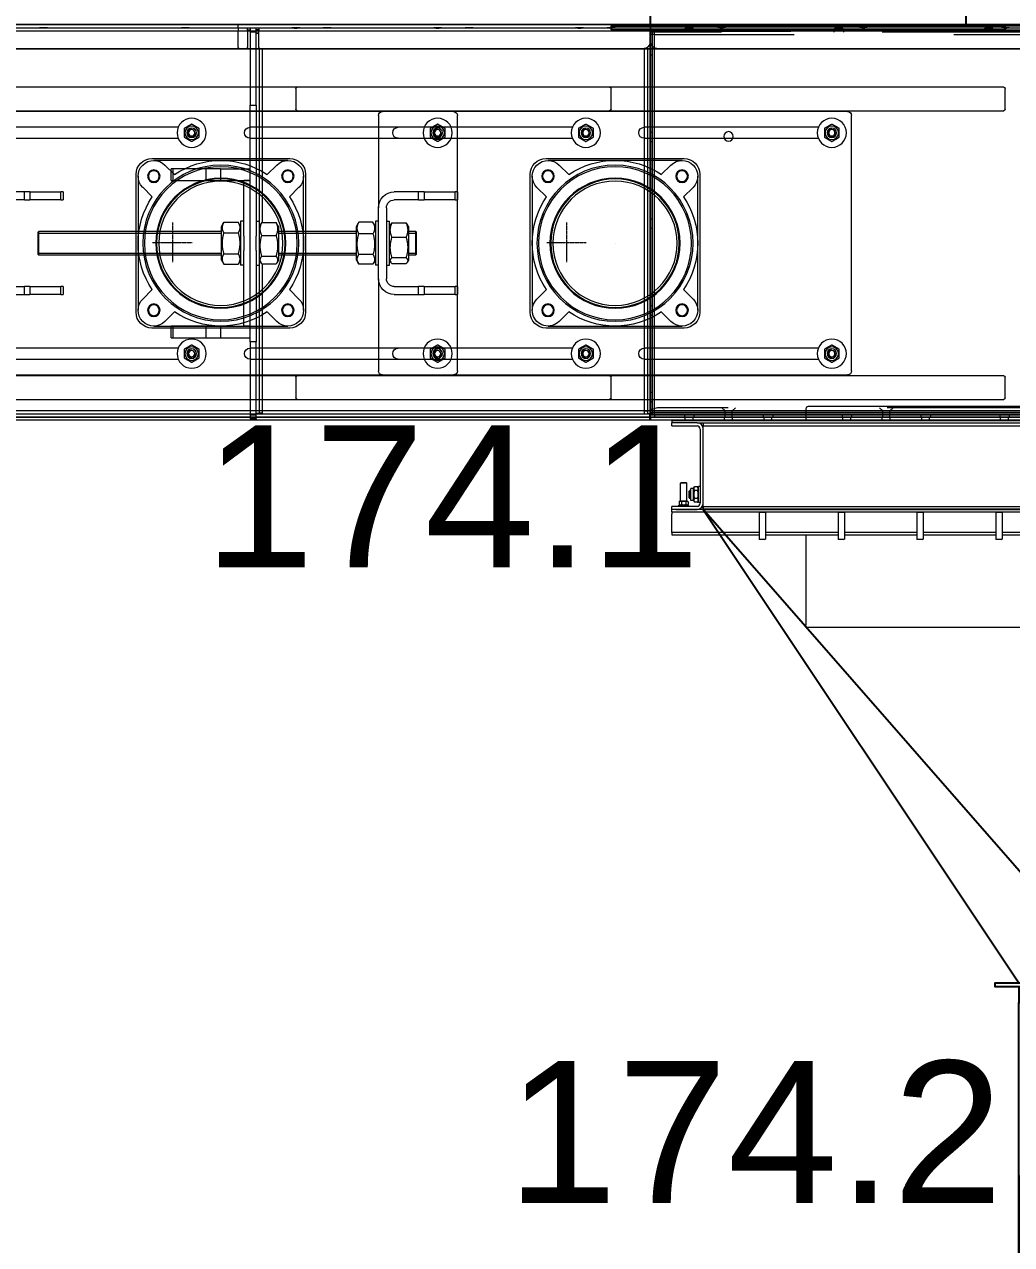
# Model space of a CAD drawing. Header units: millimetres. Extents: x 3220 to 226993, y 817 to 176024.
# Drawn here: x 77337 to 78589, y 41896 to 43443 of the extents above; entities that cross this region are included whole.
import ezdxf

# ---------------------------------------------------------------- set-up
doc = ezdxf.new("R2010")
doc.units = ezdxf.units.MM
for name, pattern in [('AXES', [50.8, 31.75, -6.35, 6.35, -6.35]), ('CHAIN', [0.3543, 0.2362, -0.0295, 0.0591, -0.0295]), ('DASHED', [15, 7, -8])]:
    doc.linetypes.add(name, pattern=pattern)
doc.layers.add('Axe', color=1, linetype='AXES', lineweight=9)
doc.layers.add('Gewinde(DIN)', color=160, linetype='Continuous', lineweight=25)
for name, color, linetype, lineweight, true_color in [('Mittelpunktmarkierung(DIN)', 7, 'Continuous', 25, 0x3f3f3f), ('Sichtbare Kanten(DIN)', 7, 'Continuous', 50, 0x3f3f3f), ('Sichtbare tangentiale Kanten(DIN)', 7, 'Continuous', 50, 0x3f3f3f), ('Verdeckte Kanten(DIN)', 7, 'DASHED', 35, 0x3f3f3f), ('Verdeckte tangentiale Kanten(DIN)', 7, 'DASHED', 35, 0x3f3f3f)]:
    doc.layers.add(name, color=color, linetype=linetype, lineweight=lineweight, true_color=true_color)
doc.layers.add('Repère', color=76, linetype='Continuous')
doc.styles.get("Standard").update_dxf_attribs({"font": 'arial.ttf'})

# ---------------------------------------------------------------- blocks, each defined once
blk = doc.blocks.new('TKF 300 tondeur F')
at = {"layer": 'Gewinde(DIN)', "color": 5, "lineweight": 0}
for centre in [(270, 119.8), (582, 119.8), (270, -160.2), (582, -160.2)]:
    blk.add_arc(centre, 4.95, 176.1931, 86.1931, dxfattribs=at)
at = {"layer": 'Mittelpunktmarkierung(DIN)', "color": 5, "linetype": 'CHAIN', "lineweight": 0, "ltscale": 5.555937}
for p, q in [((606.5, 5.9), (606.5, -44.1)), ((631.5, -19.1), (581.5, -19.1))]:
    blk.add_line(p, q, dxfattribs=at)
at = {"layer": 'Sichtbare Kanten(DIN)', "color": 5, "lineweight": 0}
for p, q in [((0, 252.3), (0, 257.3)), ((0, 257.3), (0, 257.3)), ((1023, 257.3), (0, 257.3)), ((0, 252.3), (0, 248.6)), ((0, 236.4), (0, 248.6)), ((0, 236.4), (0, 236.2)), ((0, 236.2), (0, -236.2)), ((4, 228.2), (4, -236.2)), ((995, 226.4), (10, 226.4)), ((10, 226.2), (995, 226.2)), ((50, 149.8), (50, 175.8)), ((52, 177.8), (948, 177.8)), ((948, 147.8), (52, 147.8)), ((245, -182.2), (245, 141.8)), ((250, 146.8), (840, 146.8)), ((287.1, 126.8), (508, 126.8)), ((599.1, 126.8), (820, 126.8)), ((508, 112.8), (287.1, 112.8)), ((820, 112.8), (599.1, 112.8)), ((632.5, 87.3), (457.5, 87.3)), ((460, 84.8), (545, 84.8)), ((486.3, 66.8), (474.1, 78.9)), ((545, 84.8), (630, 84.8)), ((615.9, 78.9), (603.7, 66.8)), ((437.5, 67.3), (437.5, -107.7)), ((440, -20.2), (440, 64.8)), ((650, 64.8), (650, -20.2)), ((652.5, -107.7), (652.5, 67.3)), ((445.9, 50.7), (458, 38.5)), ((632, 38.5), (644.1, 50.7)), ((745, 44.8), (747.9, 44.8)), ((745, 44.8), (745, 34.8)), ((747.9, 34.8), (745, 34.8)), ((787.1, 44.8), (747.9, 44.8)), ((747.9, 34.8), (787.1, 34.8)), ((787.1, 44.8), (794.1, 44.8)), ((794.1, 34.8), (787.1, 34.8)), ((794.1, 44.8), (825, 44.8)), ((794.1, 34.8), (825, 34.8)), ((440, -105.2), (440, -20.2)), ((650, -20.2), (650, -105.2)), ((745, -75.2), (747.9, -75.2)), ((745, -75.2), (745, -85.2)), ((787.1, -75.2), (747.9, -75.2)), ((787.1, -75.2), (794.1, -75.2)), ((825, -75.2), (794.1, -75.2)), ((458, -78.9), (445.9, -91.1)), ((644.1, -91.1), (632, -78.9)), ((747.9, -85.2), (745, -85.2)), ((747.9, -85.2), (787.1, -85.2)), ((794.1, -85.2), (787.1, -85.2)), ((825, -85.2), (794.1, -85.2)), ((474.1, -119.3), (486.3, -107.2)), ((603.7, -107.2), (615.9, -119.3)), ((457.5, -127.7), (632.5, -127.7)), ((545, -125.2), (460, -125.2)), ((630, -125.2), (545, -125.2)), ((287.1, -153.2), (508, -153.2)), ((599.1, -153.2), (820, -153.2)), ((508, -167.2), (287.1, -167.2)), ((820, -167.2), (599.1, -167.2)), ((50, -216.2), (50, -190.2)), ((52, -188.2), (948, -188.2)), ((840, -187.2), (250, -187.2)), ((948, -218.2), (52, -218.2)), ((4, -236.2), (0, -236.2)), ((0, -240.7), (0, -236.7)), ((1000, -236.7), (0, -236.7)), ((0, -240.7), (1000, -240.7)), ((0, -240.7), (0, -244.7)), ((1000, -240.7), (0, -240.7)), ((0, -244.7), (1000, -244.7)), ((8, -232.7), (4, -232.7)), ((8, -232.7), (8, -236.7))]:
    blk.add_line(p, q, dxfattribs=at)
for centre, radius in [((270, 119.8), 18.5), ((270, 119.8), 8.6), ((270, 119.8), 6), ((270, 119.8), 6), ((270, 119.8), 4), ((582, 119.8), 18.5), ((582, 119.8), 8.6), ((582, 119.8), 6), ((582, 119.8), 6), ((582, 119.8), 4), ((545, -20.2), 99), ((460, 64.8), 8), ((460, 64.8), 6.92), ((630, 64.8), 8), ((630, 64.8), 6.92), ((545, -20.2), 81.5), ((545, -20.2), 0.01), ((460, -105.2), 8), ((460, -105.2), 6.92), ((630, -105.2), 8), ((630, -105.2), 6.92), ((270, -160.2), 18.5), ((270, -160.2), 8.6), ((270, -160.2), 6), ((270, -160.2), 6), ((582, -160.2), 18.5), ((582, -160.2), 8.6), ((582, -160.2), 6), ((582, -160.2), 6), ((270, -160.2), 4), ((582, -160.2), 4)]:
    blk.add_circle(centre, radius, dxfattribs=at)
for centre, radius, start, end in [((52, 175.8), 2, 90, 180), ((52, 149.8), 2, 180, 270), ((250, 141.8), 5, 90, 180), ((508, 119.8), 7, 270, 90), ((457.5, 67.3), 20, 90, 180), ((460, 64.8), 20, 45, 225), ((545, -20.2), 105, 55.9806, 124.0194), ((630, 64.8), 20, 315, 135), ((632.5, 67.3), 20, 0, 90), ((545, -20.2), 105, 145.9806, 214.0194), ((545, -20.2), 105, 325.9806, 34.0194), ((460, -105.2), 20, 135, 315), ((630, -105.2), 20, 225, 45), ((457.5, -107.7), 20, 180, 270), ((545, -20.2), 105, 235.9806, 304.0194), ((632.5, -107.7), 20, 270, 0), ((508, -160.2), 7, 270, 90), ((250, -182.2), 5, 180, 270), ((52, -190.2), 2, 90, 180), ((52, -216.2), 2, 180, 270)]:
    blk.add_arc(centre, radius, start, end, dxfattribs=at)
for centre in [(50, 252.9), (230, 252.9), (410, 252.9), (590, 252.9), (770, 252.9)]:
    blk.add_ellipse(centre, major_axis=(-5, 0), ratio=0.026186, dxfattribs=at)
for centre in [(10, 236.4), (10, 236.2)]:
    blk.add_ellipse(centre, major_axis=(-10, 0), ratio=0.996195, start_param=0, end_param=1.570796, dxfattribs=at)
for points in [[(260.5, 125.3), (265.2, 128), (270, 130.8)], [(260.5, 114.3), (260.5, 119.8), (260.5, 125.3)], [(270, 130.8), (274.7, 128), (279.5, 125.3)], [(279.5, 125.3), (279.5, 119.8), (279.5, 114.3)], [(572.5, 125.3), (577.2, 128), (582, 130.8)], [(572.5, 114.3), (572.5, 119.8), (572.5, 125.3)], [(582, 130.8), (586.7, 128), (591.5, 125.3)], [(591.5, 125.3), (591.5, 119.8), (591.5, 114.3)], [(270, 108.8), (265.2, 111.6), (260.5, 114.3)], [(279.5, 114.3), (274.7, 111.6), (270, 108.8)], [(582, 108.8), (577.2, 111.6), (572.5, 114.3)], [(591.5, 114.3), (586.7, 111.6), (582, 108.8)], [(260.5, -154.7), (265.2, -152), (270, -149.2)], [(270, -149.2), (274.7, -152), (279.5, -154.7)], [(572.5, -154.7), (577.2, -152), (582, -149.2)], [(582, -149.2), (586.7, -152), (591.5, -154.7)], [(260.5, -165.7), (260.5, -160.2), (260.5, -154.7)], [(270, -171.2), (265.2, -168.4), (260.5, -165.7)], [(279.5, -165.7), (274.7, -168.4), (270, -171.2)], [(279.5, -154.7), (279.5, -160.2), (279.5, -165.7)], [(572.5, -165.7), (572.5, -160.2), (572.5, -154.7)], [(582, -171.2), (577.2, -168.4), (572.5, -165.7)], [(591.5, -165.7), (586.7, -168.4), (582, -171.2)], [(591.5, -154.7), (591.5, -160.2), (591.5, -165.7)]]:
    blk.add_rational_spline(points, [1, 1.15470053838, 1], degree=2, dxfattribs=at)
at = {"layer": 'Sichtbare tangentiale Kanten(DIN)', "color": 5, "lineweight": 0}
for p, q in [((0, 257.3), (1023, 257.3)), ((0, 252.3), (997, 252.3)), ((0, 248.6), (997, 248.6)), ((8, 226.4), (8, -232.7)), ((10, 226.2), (10, 226.4)), ((747.9, 34.8), (747.9, 44.8)), ((787.1, 44.8), (787.1, 34.8)), ((794.1, 34.8), (794.1, 44.8)), ((747.9, -85.2), (747.9, -75.2)), ((787.1, -75.2), (787.1, -85.2)), ((794.1, -85.2), (794.1, -75.2)), ((8, -232.7), (992, -232.7))]:
    blk.add_line(p, q, dxfattribs=at)
for radius in [97, 82.5, 78.8]:
    blk.add_circle((545, -20.2), radius, dxfattribs=at)
blk = doc.blocks.new('TKF 300 2000 F')
at = {"layer": 'Sichtbare Kanten(DIN)', "color": 5, "lineweight": 0}
for p, q in [((-1, 502), (-1999, 502)), ((-1, 502), (-1, 497)), ((-1, 502), (-1, 502)), ((-1, 493.3), (-1, 497)), ((-1, 495), (0, 495)), ((-1, 493.3), (-1, 481.1)), ((-1, 492), (0, 492)), ((-1, 491.9), (0, 491.9)), ((-1, 480.9), (-1, 481.1)), ((0, 495), (0, 492)), ((0, 491.9), (0, 7.1)), ((-11, 471.1), (-1989, 471.1)), ((-1989, 470.9), (-11, 470.9)), ((-3, 474.9), (-3, 7.1)), ((0, 7), (-2000, 7)), ((-2000, 4), (0, 4)), ((0, 4), (-2000, 4)), ((-6, 10), (-3, 10)), ((-6, 7), (-6, 10)), ((-3, 7.1), (0, 7.1)), ((0, 7), (0, 7.1)), ((0, 4), (0, 7)), ((0, 0), (0, 4)), ((-2000, 0), (0, 0))]:
    blk.add_line(p, q, dxfattribs=at)
blk.add_circle((-100, 360), 6, dxfattribs=at)
for centre in [(-430, 497.6), (-240, 497.6), (-50, 497.6)]:
    blk.add_ellipse(centre, major_axis=(-5, 0), ratio=0.026186, dxfattribs=at)
for centre in [(-11, 481.1), (-11, 480.9)]:
    blk.add_ellipse(centre, major_axis=(10, 0), ratio=0.996195, start_param=4.712389, end_param=6.283185, dxfattribs=at)
at = {"layer": 'Sichtbare tangentiale Kanten(DIN)', "color": 5, "lineweight": 0}
for p, q in [((-1999, 502), (-1, 502)), ((-1999, 497), (-1, 497)), ((-1999, 493.3), (-1, 493.3)), ((-11, 471.1), (-11, 470.9)), ((-6, 10), (-6, 472.3)), ((-1994, 10), (-6, 10))]:
    blk.add_line(p, q, dxfattribs=at)
at = {"layer": 'Verdeckte Kanten(DIN)', "color": 5, "lineweight": 0, "ltscale": 25.437323}
for p, q in [((-1, 500), (-1999, 500)), ((-1999, 492), (-1, 492))]:
    blk.add_line(p, q, dxfattribs=at)
at = {"layer": 'Verdeckte Kanten(DIN)', "color": 5, "lineweight": 0, "ltscale": 0.38097}
for p, q in [((-435, 495.6), (-435, 497.6)), ((-425, 495.6), (-425, 497.6)), ((-245, 495.6), (-245, 497.6)), ((-235, 495.6), (-235, 497.6)), ((-55, 495.6), (-55, 497.6)), ((-45, 495.6), (-45, 497.6))]:
    blk.add_line(p, q, dxfattribs=at)
at = {"layer": 'Verdeckte Kanten(DIN)', "color": 5, "lineweight": 0, "ltscale": 0.571309}
for p, q in [((-436, 492), (-436, 495)), ((-424, 492), (-424, 495)), ((-246, 492), (-246, 495)), ((-234, 492), (-234, 495)), ((-56, 492), (-56, 495)), ((-44, 492), (-44, 495)), ((-6, 492), (-6, 495)), ((-3, 489), (0, 489)), ((0, 475.5), (-3, 475.5)), ((0, 463.5), (-3, 463.5)), ((0, 365.5), (-3, 365.5)), ((0, 353.5), (-3, 353.5)), ((0, 255.5), (-3, 255.5)), ((0, 243.5), (-3, 243.5)), ((0, 145.5), (-3, 145.5)), ((0, 133.5), (-3, 133.5)), ((0, 35.5), (-3, 35.5)), ((0, 23.5), (-3, 23.5)), ((-456, 7), (-456, 4)), ((-444, 7), (-444, 4)), ((-356, 7), (-356, 4)), ((-344, 7), (-344, 4)), ((-256, 7), (-256, 4)), ((-244, 7), (-244, 4)), ((-156, 7), (-156, 4)), ((-144, 7), (-144, 4)), ((-56, 7), (-56, 4)), ((-44, 7), (-44, 4)), ((-6, 7), (-6, 4)), ((0, 10), (-3, 10))]:
    blk.add_line(p, q, dxfattribs=at)
at = {"layer": 'Verdeckte Kanten(DIN)', "color": 5, "lineweight": 0, "ltscale": 0.897467}
for q in [(-6, 492), (-3, 489)]:
    blk.add_line((-6, 489), q, dxfattribs=at)
at = {"layer": 'Verdeckte Kanten(DIN)', "color": 5, "lineweight": 0, "ltscale": 0.380839}
blk.add_line((-3, 491.9), (-1, 491.9), dxfattribs=at)
at = {"layer": 'Verdeckte Kanten(DIN)', "color": 5, "lineweight": 0, "ltscale": 3.233633}
blk.add_line((-3, 491.9), (-3, 474.9), dxfattribs=at)
at = {"layer": 'Verdeckte Kanten(DIN)', "color": 5, "lineweight": 0, "ltscale": 25.208158}
blk.add_line((-1990, 16), (-10, 16), dxfattribs=at)
at = {"layer": 'Verdeckte Kanten(DIN)', "color": 5, "lineweight": 0, "ltscale": 1.104296}
for p, q in [((-304.5, 11.9), (-308.6, 16)), ((-295.5, 11.9), (-291.4, 16)), ((-104.5, 11.9), (-108.6, 16)), ((-95.5, 11.9), (-91.4, 16))]:
    blk.add_line(p, q, dxfattribs=at)
at = {"layer": 'Verdeckte Kanten(DIN)', "color": 5, "lineweight": 0, "ltscale": 1.971787}
blk.add_line((-10, 16), (0, 13.3), dxfattribs=at)
at = {"layer": 'Verdeckte Kanten(DIN)', "color": 5, "lineweight": 0, "ltscale": 0.761779}
for p, q in [((-455, 0), (-455, 4)), ((-445, 0), (-445, 4)), ((-355, 0), (-355, 4)), ((-345, 0), (-345, 4)), ((-305, 0), (-305, 4)), ((-295, 0), (-295, 4)), ((-255, 0), (-255, 4)), ((-245, 0), (-245, 4)), ((-155, 0), (-155, 4)), ((-145, 0), (-145, 4)), ((-105, 0), (-105, 4)), ((-95, 0), (-95, 4)), ((-55, 0), (-55, 4)), ((-45, 0), (-45, 4))]:
    blk.add_line(p, q, dxfattribs=at)
at = {"layer": 'Verdeckte Kanten(DIN)', "color": 5, "lineweight": 0, "ltscale": 2.692601}
for p, q in [((-304.5, 11.9), (-295.5, 11.9)), ((-104.5, 11.9), (-95.5, 11.9))]:
    blk.add_line(p, q, dxfattribs=at)
at = {"layer": 'Verdeckte Kanten(DIN)', "color": 5, "lineweight": 0, "ltscale": 1.50461}
for p, q in [((-304.5, 4), (-304.5, 11.9)), ((-295.5, 4), (-295.5, 11.9)), ((-104.5, 4), (-104.5, 11.9)), ((-95.5, 4), (-95.5, 11.9))]:
    blk.add_line(p, q, dxfattribs=at)
at = {"layer": 'Verdeckte Kanten(DIN)', "color": 5, "lineweight": 0, "ltscale": 5.984706}
for centre in [(-430, 495.6), (-240, 495.6), (-50, 495.6)]:
    blk.add_ellipse(centre, major_axis=(5, 0), ratio=0.026186, dxfattribs=at)
at = {"layer": 'Verdeckte tangentiale Kanten(DIN)', "color": 5, "lineweight": 0, "ltscale": 25.437323}
for p, q in [((-1, 500), (-1999, 500)), ((-1, 495), (-1999, 495)), ((-1, 493.2), (-1999, 493.2))]:
    blk.add_line(p, q, dxfattribs=at)
at = {"layer": 'Verdeckte tangentiale Kanten(DIN)', "color": 5, "lineweight": 0, "ltscale": 25.310009}
blk.add_line((-6, 489), (-1994, 489), dxfattribs=at)
at = {"layer": 'Verdeckte tangentiale Kanten(DIN)', "color": 5, "lineweight": 0, "ltscale": 3.18604}
blk.add_line((-6, 472.3), (-6, 489), dxfattribs=at)
blk = doc.blocks.new('175')
for name, p in [('TKF 300 2000 F', (-1022, -502)), ('TKF 300 tondeur F', (-1023, -257.3))]:
    blk.add_blockref(name, p)
blk = doc.blocks.new('170.1 L')
at = {"color": 34}
blk.add_lwpolyline([(-100, 5), (-100, 50), (300, 50), (300, 5)], dxfattribs=at)
blk.add_lwpolyline([(-150, 0), (350, 0), (350, 5), (-150, 5)], close=True, dxfattribs=at)
blk = doc.blocks.new('174')
at = {"layer": 'Gewinde(DIN)', "color": 30, "lineweight": 0}
for p, q in [((-216, -264.6), (-226, -264.6)), ((-51, -264.6), (-150, -264.6)), ((254, -264.6), (21, -264.6)), ((-226, -290.4), (-216, -290.4)), ((-150, -290.4), (-51, -290.4)), ((21, -290.4), (254, -290.4))]:
    blk.add_line(p, q, dxfattribs=at)
for centre in [(-753, -137.5), (-441, -137.5), (-753, -417.5), (-441, -417.5)]:
    blk.add_arc(centre, 4.95, 176.1931, 86.1931, dxfattribs=at)
at = {"layer": 'Mittelpunktmarkierung(DIN)', "color": 30, "linetype": 'CHAIN', "lineweight": 0, "ltscale": 5.555937}
for p, q in [((-416.5, -251.4), (-416.5, -301.4)), ((-391.5, -276.4), (-441.5, -276.4))]:
    blk.add_line(p, q, dxfattribs=at)
at = {"layer": 'Sichtbare Kanten(DIN)', "color": 30, "lineweight": 0}
for p, q in [((0, 0), (-1023, 0)), ((0, 0), (0, 0)), ((-26, -4.9), (-12, -4.9)), ((-26, -5), (-26, -4.9)), ((-26, -5), (-26, -8.7)), ((-23, -6.9), (-26, -6.9)), ((-26, -7), (-23, -7)), ((-26, -28.9), (-26, -8.7)), ((-26, -11), (-23, -11)), ((-26, -11.5), (-23, -11.5)), ((-23, -10.1), (-23, -5.3)), ((-23, -102.5), (-23, -10.1)), ((-15, -5.3), (-15, -10.1)), ((-12, -6.9), (-15, -6.9)), ((-15, -10.1), (-15, -102.5)), ((-12, -4.9), (-12, -5)), ((-12, -8.7), (-12, -5)), ((-12, -8.7), (-12, -28.9)), ((0, -5), (0, 0)), ((0, -5), (0, -8.7)), ((0, -28.9), (0, -8.7)), ((-28, -30.9), (-1013, -30.9)), ((-27, -249.5), (-27, -30.8)), ((-26, -29.1), (-26, -28.9)), ((-12, -29.1), (-12, -28.9)), ((-2, -30.9), (-10, -30.9)), ((0, -29.1), (0, -28.9)), ((-1013, -31.1), (-28, -31.1)), ((-10, -31.1), (-2, -31.1)), ((-973, -107.5), (-973, -81.5)), ((-971, -79.5), (-75, -79.5)), ((-73, -81.5), (-73, -107.5)), ((-15, -102.5), (-23, -102.5)), ((-23, -102.5), (-23, -268.5)), ((-15, -402.5), (-15, -102.5)), ((-75, -109.5), (-971, -109.5)), ((-778, -439.5), (-778, -115.5)), ((-773, -110.5), (-183, -110.5)), ((-178, -115.5), (-178, -232.5)), ((-735.9, -130.5), (-515, -130.5)), ((-423.9, -130.5), (-203, -130.5)), ((-515, -144.5), (-735.9, -144.5)), ((-203, -144.5), (-423.9, -144.5)), ((-390.5, -170), (-565.5, -170)), ((-563, -172.5), (-478, -172.5)), ((-536.7, -190.5), (-548.9, -178.4)), ((-478, -172.5), (-393, -172.5)), ((-407.1, -178.4), (-419.3, -190.5)), ((22.6, -183), (-15, -183)), ((-15, -198), (-15, -183)), ((22.6, -183), (40.5, -183)), ((40.5, -183), (82.9, -183)), ((82.9, -183), (85, -183)), ((85, -198), (85, -183)), ((-585.5, -190), (-585.5, -365)), ((-583, -277.5), (-583, -192.5)), ((-373, -192.5), (-373, -277.5)), ((-370.5, -365), (-370.5, -190)), ((-15, -198), (-7, -198)), ((-15, -382.5), (-15, -198)), ((22.6, -198), (-15, -198)), ((-7, -268.5), (-7, -198)), ((40.5, -198), (22.6, -198)), ((82.9, -198), (40.5, -198)), ((85, -198), (82.9, -198)), ((-577.1, -206.7), (-565, -218.8)), ((-391, -218.8), (-378.9, -206.7)), ((-278, -212.5), (-275.1, -212.5)), ((-278, -212.5), (-278, -222.5)), ((-235.9, -212.5), (-275.1, -212.5)), ((-235.9, -212.5), (-228.9, -212.5)), ((-228.9, -212.5), (-198, -212.5)), ((-275.1, -222.5), (-278, -222.5)), ((-275.1, -222.5), (-235.9, -222.5)), ((-228.9, -222.5), (-235.9, -222.5)), ((-228.9, -222.5), (-198, -222.5)), ((-188, -232.5), (-188, -322.5)), ((-178, -322.5), (-178, -232.5)), ((-226, -263.5), (-225, -262.5)), ((-225, -262.5), (-225, -292.5)), ((-225, -262.5), (-216, -262.5)), ((-216, -256.2), (-214.5, -253.5)), ((-216, -256.2), (-216, -298.9)), ((-195, -251.7), (-213, -251.7)), ((-192, -256.2), (-193.5, -253.5)), ((-192, -305.5), (-192, -249.5)), ((-188, -249.5), (-192, -249.5)), ((-178, -249.5), (-174, -249.5)), ((-174, -249.5), (-174, -305.5)), ((-174, -256.2), (-171.4, -251.7)), ((-171, -251), (-153, -251)), ((-150, -256.2), (-152.6, -251.7)), ((-150, -298.9), (-150, -256.2)), ((-150, -262.5), (-51, -262.5)), ((-51, -256.2), (-49, -252.7)), ((-51, -256.2), (-51, -298.9)), ((-30, -251.2), (-48, -251.2)), ((-27, -256.2), (-29, -252.7)), ((-27, -305.5), (-27, -249.5)), ((-23, -249.5), (-27, -249.5)), ((-7, -249.5), (-3, -249.5)), ((-3, -249.5), (-3, -305.5)), ((-3, -256.2), (0, -251)), ((18, -251), (0, -251)), ((21, -256.2), (18, -251)), ((21, -298.9), (21, -256.2)), ((21, -262.5), (253, -262.5)), ((253, -292.5), (253, -262.5)), ((254, -263.5), (253, -262.5)), ((-583, -362.5), (-583, -277.5)), ((-373, -277.5), (-373, -362.5)), ((-226, -291.5), (-226, -263.5)), ((-195, -269.9), (-213, -269.9)), ((-171, -265.5), (-153, -265.5)), ((-30, -267.5), (-48, -267.5)), ((-23, -286.6), (-23, -268.5)), ((-7, -268.5), (-7, -286.6)), ((18, -264.3), (0, -264.3)), ((254, -263.5), (254, -291.5)), ((-226, -291.5), (-225, -292.5)), ((-225, -292.5), (-216, -292.5)), ((-171, -292), (-153, -292)), ((-150, -292.5), (-51, -292.5)), ((-30, -293.8), (-48, -293.8)), ((-23, -286.6), (-23, -402.5)), ((-7, -382.5), (-7, -286.6)), ((18, -290.8), (0, -290.8)), ((21, -292.5), (253, -292.5)), ((254, -291.5), (253, -292.5)), ((-216, -298.9), (-214.5, -301.5)), ((-195, -295.8), (-213, -295.8)), ((-195, -303.4), (-213, -303.4)), ((-192, -298.9), (-193.5, -301.5)), ((-188, -305.5), (-192, -305.5)), ((-178, -305.5), (-174, -305.5)), ((-174, -298.9), (-171.4, -303.4)), ((-171, -304.1), (-153, -304.1)), ((-150, -298.9), (-152.6, -303.4)), ((-51, -298.9), (-49, -302.4)), ((-30, -303.8), (-48, -303.8)), ((-27, -298.9), (-29, -302.4)), ((-27, -493.5), (-27, -305.5)), ((-23, -305.5), (-27, -305.5)), ((-7, -305.5), (-3, -305.5)), ((-3, -298.9), (0, -304.1)), ((18, -304.1), (0, -304.1)), ((21, -298.9), (18, -304.1)), ((-178, -322.5), (-178, -439.5)), ((-565, -336.3), (-577.1, -348.4)), ((-378.9, -348.4), (-391, -336.3)), ((-278, -332.5), (-275.1, -332.5)), ((-278, -332.5), (-278, -342.5)), ((-235.9, -332.5), (-275.1, -332.5)), ((-235.9, -332.5), (-228.9, -332.5)), ((-198, -332.5), (-228.9, -332.5)), ((-275.1, -342.5), (-278, -342.5)), ((-275.1, -342.5), (-235.9, -342.5)), ((-228.9, -342.5), (-235.9, -342.5)), ((-198, -342.5), (-228.9, -342.5)), ((-548.9, -376.7), (-536.7, -364.6)), ((-419.3, -364.6), (-407.1, -376.7)), ((-565.5, -385), (-390.5, -385)), ((-478, -382.5), (-563, -382.5)), ((-393, -382.5), (-478, -382.5)), ((-15, -382.5), (-7, -382.5)), ((22.6, -382.5), (-15, -382.5)), ((-15, -397.5), (-15, -382.5)), ((22.6, -382.5), (40.5, -382.5)), ((40.5, -382.5), (82.9, -382.5)), ((82.9, -382.5), (85, -382.5)), ((85, -397.5), (85, -382.5)), ((22.6, -397.5), (-15, -397.5)), ((40.5, -397.5), (22.6, -397.5)), ((82.9, -397.5), (40.5, -397.5)), ((85, -397.5), (82.9, -397.5)), ((-735.9, -410.5), (-515, -410.5)), ((-423.9, -410.5), (-203, -410.5)), ((-23, -494.9), (-23, -402.5)), ((-23, -402.5), (-15, -402.5)), ((-15, -402.5), (-15, -494.9)), ((-515, -424.5), (-735.9, -424.5)), ((-203, -424.5), (-423.9, -424.5)), ((-973, -473.5), (-973, -447.5)), ((-971, -445.5), (-75, -445.5)), ((-183, -444.5), (-773, -444.5)), ((-73, -447.5), (-73, -473.5)), ((-75, -475.5), (-971, -475.5)), ((-23, -494), (-1023, -494)), ((-31, -490), (-27, -490)), ((-31, -494), (-31, -490)), ((-31, -493), (-27, -493)), ((-27, -493.5), (-23, -493.5)), ((-23, -500), (-23, -494.9)), ((-15, -494.9), (-15, -500)), ((-1023, -498), (-23, -498)), ((-23, -498), (-1023, -498)), ((-1023, -502), (-23, -502)), ((-23, -500), (-23, -502)), ((-23, -500), (-15, -500))]:
    blk.add_line(p, q, dxfattribs=at)
for centre, radius in [((-753, -137.5), 18.5), ((-441, -137.5), 18.5), ((-753, -137.5), 8.6), ((-753, -137.5), 6), ((-753, -137.5), 6), ((-753, -137.5), 4), ((-441, -137.5), 8.6), ((-441, -137.5), 6), ((-441, -137.5), 6), ((-441, -137.5), 4), ((-478, -277.5), 99), ((-563, -192.5), 8), ((-563, -192.5), 6.92), ((-393, -192.5), 8), ((-393, -192.5), 6.92), ((-478, -277.5), 81.5), ((-478, -277.5), 0.01), ((-563, -362.5), 8), ((-563, -362.5), 6.92), ((-393, -362.5), 8), ((-393, -362.5), 6.92), ((-753, -417.5), 18.5), ((-441, -417.5), 18.5), ((-753, -417.5), 8.6), ((-753, -417.5), 6), ((-753, -417.5), 6), ((-753, -417.5), 4), ((-441, -417.5), 8.6), ((-441, -417.5), 6), ((-441, -417.5), 6), ((-441, -417.5), 4)]:
    blk.add_circle(centre, radius, dxfattribs=at)
for centre, radius, start, end in [((-971, -81.5), 2, 90, 180), ((-75, -81.5), 2, 0, 90), ((-971, -107.5), 2, 180, 270), ((-75, -107.5), 2, 270, 0), ((-773, -115.5), 5, 90, 180), ((-183, -115.5), 5, 0, 90), ((-515, -137.5), 7, 270, 90), ((-203, -137.5), 7, 270, 90), ((-565.5, -190), 20, 90, 180), ((-390.5, -190), 20, 0, 90), ((-563, -192.5), 20, 45, 225), ((-478, -277.5), 105, 55.9806, 124.0194), ((-393, -192.5), 20, 315, 135), ((-198, -232.5), 20, 0, 90), ((-478, -277.5), 105, 145.9806, 214.0194), ((-478, -277.5), 105, 325.9806, 34.0194), ((-198, -232.5), 10, 0, 90), ((-198, -322.5), 10, 270, 0), ((-198, -322.5), 20, 270, 0), ((-563, -362.5), 20, 135, 315), ((-393, -362.5), 20, 225, 45), ((-565.5, -365), 20, 180, 270), ((-478, -277.5), 105, 235.9806, 304.0194), ((-390.5, -365), 20, 270, 0), ((-515, -417.5), 7, 270, 90), ((-203, -417.5), 7, 270, 90), ((-971, -447.5), 2, 90, 180), ((-773, -439.5), 5, 180, 270), ((-183, -439.5), 5, 270, 0), ((-75, -447.5), 2, 0, 90), ((-971, -473.5), 2, 180, 270), ((-75, -473.5), 2, 270, 0)]:
    blk.add_arc(centre, radius, start, end, dxfattribs=at)
for centre in [(-973, -4.5), (-793, -4.5), (-613, -4.5), (-433, -4.5), (-253, -4.5), (-73, -4.5)]:
    blk.add_ellipse(centre, major_axis=(-5, 0), ratio=0.026186, dxfattribs=at)
for centre, major_axis, start_param, end_param in [((-28, -28.9), (2, 0), 4.712389, 6.283185), ((-28, -29.1), (2, 0), 4.712389, 6.283185), ((-10, -28.9), (-2, 0), 0, 1.570796), ((-10, -29.1), (-2, 0), 0, 1.570796), ((-2, -28.9), (2, 0), 4.712389, 6.283185), ((-2, -29.1), (2, 0), 4.712389, 6.283185)]:
    blk.add_ellipse(centre, major_axis=major_axis, ratio=0.996195, start_param=start_param, end_param=end_param, dxfattribs=at)
for points, weights in [([(-762.5, -132), (-757.8, -129.3), (-753, -126.6)], [1, 1.15470053838, 1]), ([(-762.5, -143), (-762.5, -137.5), (-762.5, -132)], [1, 1.15470053838, 1]), ([(-753, -126.6), (-748.3, -129.3), (-743.5, -132)], [1, 1.15470053838, 1]), ([(-743.5, -132), (-743.5, -137.5), (-743.5, -143)], [1, 1.15470053838, 1]), ([(-450.5, -132), (-445.8, -129.3), (-441, -126.6)], [1, 1.15470053838, 1]), ([(-450.5, -143), (-450.5, -137.5), (-450.5, -132)], [1, 1.15470053838, 1]), ([(-441, -126.6), (-436.3, -129.3), (-431.5, -132)], [1, 1.15470053838, 1]), ([(-431.5, -132), (-431.5, -137.5), (-431.5, -143)], [1, 1.15470053838, 1]), ([(-753, -148.5), (-757.8, -145.8), (-762.5, -143)], [1, 1.15470053838, 1]), ([(-743.5, -143), (-748.3, -145.8), (-753, -148.5)], [1, 1.15470053838, 1]), ([(-441, -148.5), (-445.8, -145.8), (-450.5, -143)], [1, 1.15470053838, 1]), ([(-431.5, -143), (-436.3, -145.8), (-441, -148.5)], [1, 1.15470053838, 1]), ([(-213, -251.7), (-216.8, -260.8), (-213, -269.9)], [1, 1.15470053838, 1]), ([(-214.5, -253.5), (-214, -252.7), (-213, -251.7)], [1.05428215884, 1.03510900329, 1]), ([(-195, -251.7), (-194, -252.7), (-193.5, -253.5)], [1, 1.03510900329, 1.05428215884]), ([(-195, -269.9), (-191.2, -260.8), (-195, -251.7)], [1, 1.15470053838, 1]), ([(-171, -251), (-174.8, -258.2), (-171, -265.5)], [1, 1.15470053838, 1]), ([(-171.4, -251.7), (-171.2, -251.4), (-171, -251)], [1.01498110201, 1.00789329063, 1]), ([(-153, -251), (-152.8, -251.4), (-152.6, -251.7)], [1, 1.00789329063, 1.01498110201]), ([(-153, -265.5), (-149.2, -258.2), (-153, -251)], [1, 1.15470053838, 1]), ([(-48, -251.2), (-51.8, -259.4), (-48, -267.5)], [1, 1.15470053838, 1]), ([(-49, -252.7), (-48.6, -252), (-48, -251.2)], [1.03585620826, 1.02069714234, 1]), ([(-30, -251.2), (-29.4, -252), (-29, -252.7)], [1, 1.02069714234, 1.03585620826]), ([(-30, -267.5), (-26.2, -259.4), (-30, -251.2)], [1, 1.15470053838, 1]), ([(0, -251), (-3.8, -257.6), (0, -264.3)], [1, 1.15470053838, 1]), ([(18, -264.3), (21.8, -257.6), (18, -251)], [1, 1.15470053838, 1]), ([(-213, -269.9), (-216.8, -282.8), (-213, -295.8)], [1, 1.15470053838, 1]), ([(-195, -295.8), (-191.2, -282.8), (-195, -269.9)], [1, 1.15470053838, 1]), ([(-171, -265.5), (-174.8, -278.7), (-171, -292)], [1, 1.15470053838, 1]), ([(-153, -292), (-149.2, -278.7), (-153, -265.5)], [1, 1.15470053838, 1]), ([(-48, -267.5), (-51.8, -280.7), (-48, -293.8)], [1, 1.15470053838, 1]), ([(-30, -293.8), (-26.2, -280.7), (-30, -267.5)], [1, 1.15470053838, 1]), ([(0, -264.3), (-3.8, -277.5), (0, -290.8)], [1, 1.15470053838, 1]), ([(18, -290.8), (21.8, -277.5), (18, -264.3)], [1, 1.15470053838, 1]), ([(-171, -292), (-174.8, -298), (-171, -304.1)], [1, 1.15470053838, 1]), ([(-153, -304.1), (-149.2, -298), (-153, -292)], [1, 1.15470053838, 1]), ([(-48, -293.8), (-51.8, -298.8), (-48, -303.8)], [1, 1.15470053838, 1]), ([(-30, -303.8), (-26.2, -298.8), (-30, -293.8)], [1, 1.15470053838, 1]), ([(0, -290.8), (-3.8, -297.5), (0, -304.1)], [1, 1.15470053838, 1]), ([(18, -304.1), (21.8, -297.5), (18, -290.8)], [1, 1.15470053838, 1]), ([(-213, -295.8), (-216.8, -299.6), (-213, -303.4)], [1, 1.15470053838, 1]), ([(-195, -303.4), (-191.2, -299.6), (-195, -295.8)], [1, 1.15470053838, 1]), ([(-762.5, -412), (-757.8, -409.3), (-753, -406.6)], [1, 1.15470053838, 1]), ([(-762.5, -423), (-762.5, -417.5), (-762.5, -412)], [1, 1.15470053838, 1]), ([(-753, -406.6), (-748.3, -409.3), (-743.5, -412)], [1, 1.15470053838, 1]), ([(-743.5, -412), (-743.5, -417.5), (-743.5, -423)], [1, 1.15470053838, 1]), ([(-450.5, -412), (-445.8, -409.3), (-441, -406.6)], [1, 1.15470053838, 1]), ([(-450.5, -423), (-450.5, -417.5), (-450.5, -412)], [1, 1.15470053838, 1]), ([(-441, -406.6), (-436.3, -409.3), (-431.5, -412)], [1, 1.15470053838, 1]), ([(-431.5, -412), (-431.5, -417.5), (-431.5, -423)], [1, 1.15470053838, 1]), ([(-753, -428.5), (-757.8, -425.8), (-762.5, -423)], [1, 1.15470053838, 1]), ([(-743.5, -423), (-748.3, -425.8), (-753, -428.5)], [1, 1.15470053838, 1]), ([(-441, -428.5), (-445.8, -425.8), (-450.5, -423)], [1, 1.15470053838, 1]), ([(-431.5, -423), (-436.3, -425.8), (-441, -428.5)], [1, 1.15470053838, 1])]:
    blk.add_rational_spline(points, weights, degree=2, dxfattribs=at)
at = {"layer": 'Sichtbare tangentiale Kanten(DIN)', "color": 30, "lineweight": 0}
for p, q in [((-1023, 0), (0, 0)), ((-1023, -5), (-26, -5)), ((-1023, -8.7), (-26, -8.7)), ((-23, -10.1), (-15, -10.1)), ((-12, -5), (0, -5)), ((-12, -8.7), (0, -8.7)), ((-28, -31.1), (-28, -30.9)), ((-10, -31.1), (-10, -30.9)), ((-2, -31.1), (-2, -30.9)), ((-31, -251.2), (-31, -31.1)), ((22.6, -183), (22.6, -198)), ((40.5, -198), (40.5, -183)), ((82.9, -183), (82.9, -198)), ((-275.1, -222.5), (-275.1, -212.5)), ((-235.9, -212.5), (-235.9, -222.5)), ((-228.9, -222.5), (-228.9, -212.5)), ((-31, -490), (-31, -303.8)), ((-275.1, -342.5), (-275.1, -332.5)), ((-235.9, -332.5), (-235.9, -342.5)), ((-228.9, -342.5), (-228.9, -332.5)), ((22.6, -382.5), (22.6, -397.5)), ((40.5, -397.5), (40.5, -382.5)), ((82.9, -382.5), (82.9, -397.5)), ((-1015, -490), (-31, -490)), ((-15, -494.9), (-23, -494.9))]:
    blk.add_line(p, q, dxfattribs=at)
for radius in [97, 82.5, 78.8]:
    blk.add_circle((-478, -277.5), radius, dxfattribs=at)
blk = doc.blocks.new('300x650 for TKF 300 R')
at = {"layer": 'Sichtbare Kanten(DIN)', "color": 6, "lineweight": 0}
for p, q in [((-365, 146.5), (195, 146.5)), ((-365, 146.5), (-365, 143.5)), ((-365, 29), (-365, 143.5)), ((195, 146.5), (195, 143.5)), ((195, 29), (195, 143.5)), ((-253.2, 35.2), (-254, 34.5)), ((-246, 34.5), (-254, 34.5)), ((-254, 1), (-254, 34.5)), ((-253.2, 35.2), (-246.8, 35.2)), ((-246.8, 35.2), (-246, 34.5)), ((-246, 1), (-246, 34.5)), ((-153.2, 35.2), (-154, 34.5)), ((-146, 34.5), (-154, 34.5)), ((-154, 1), (-154, 34.5)), ((-153.2, 35.2), (-146.8, 35.2)), ((-146.8, 35.2), (-146, 34.5)), ((-146, 1), (-146, 34.5)), ((-53.2, 35.2), (-54, 34.5)), ((-46, 34.5), (-54, 34.5)), ((-54, 1), (-54, 34.5)), ((-53.2, 35.2), (-46.8, 35.2)), ((-46.8, 35.2), (-46, 34.5)), ((-46, 1), (-46, 34.5)), ((46.8, 35.2), (46, 34.5)), ((54, 34.5), (46, 34.5)), ((46, 1), (46, 34.5)), ((46.8, 35.2), (53.2, 35.2)), ((53.2, 35.2), (54, 34.5)), ((54, 1), (54, 34.5)), ((146.8, 35.2), (146, 34.5)), ((154, 34.5), (146, 34.5)), ((146, 1), (146, 34.5)), ((146.8, 35.2), (153.2, 35.2)), ((153.2, 35.2), (154, 34.5)), ((154, 1), (154, 34.5)), ((246.8, 35.2), (246, 34.5)), ((254, 34.5), (246, 34.5)), ((246, 1), (246, 34.5)), ((246.8, 35.2), (253.2, 35.2)), ((253.2, 35.2), (254, 34.5)), ((254, 1), (254, 34.5)), ((-365, 26), (-365, 29)), ((-254, 29), (-365, 29)), ((-365, 3), (-365, 26)), ((-365, 26), (-254, 26)), ((-154, 29), (-246, 29)), ((-246, 26), (-154, 26)), ((-54, 29), (-146, 29)), ((-146, 26), (-54, 26)), ((46, 29), (-46, 29)), ((-46, 26), (46, 26)), ((146, 29), (54, 29)), ((54, 26), (146, 26)), ((246, 29), (154, 29)), ((154, 26), (246, 26)), ((365, 29), (254, 29)), ((254, 26), (365, 26)), ((365, 26), (365, 29)), ((365, 26), (365, 3)), ((-365, 0), (-365, 3)), ((-365, 0), (-365, -3)), ((365, 0), (-365, 0)), ((-254, 1), (-246, 1)), ((-253.2, 0.2), (-254, 1)), ((-246.8, 0.2), (-253.2, 0.2)), ((-246.8, 0.2), (-246, 1)), ((-154, 1), (-146, 1)), ((-153.2, 0.2), (-154, 1)), ((-146.8, 0.2), (-153.2, 0.2)), ((-146.8, 0.2), (-146, 1)), ((-54, 1), (-46, 1)), ((-53.2, 0.2), (-54, 1)), ((-46.8, 0.2), (-53.2, 0.2)), ((-46.8, 0.2), (-46, 1)), ((46, 1), (54, 1)), ((46.8, 0.2), (46, 1)), ((53.2, 0.2), (46.8, 0.2)), ((53.2, 0.2), (54, 1)), ((146, 1), (154, 1)), ((146.8, 0.2), (146, 1)), ((153.2, 0.2), (146.8, 0.2)), ((153.2, 0.2), (154, 1)), ((246, 1), (254, 1)), ((246.8, 0.2), (246, 1)), ((253.2, 0.2), (246.8, 0.2)), ((253.2, 0.2), (254, 1)), ((365, 0), (365, 3)), ((365, 0), (365, -3)), ((-365, -3), (-365, -7)), ((-365, -3), (365, -3)), ((-360, -7), (-365, -7)), ((-365, -109), (-365, -7)), ((-360, -3), (-333, -3)), ((-333, -7), (-360, -7)), ((-354, -7), (-354, -36.5)), ((-346, -7), (-346, -36.5)), ((-341, -29.8), (-341, -14.2)), ((-337.5, -14.2), (-341, -14.2)), ((-337.5, -14.2), (-336.3, -12.2)), ((-337.5, -29.8), (-337.5, -14.2)), ((-332.2, -12.2), (-336.3, -12.2)), ((-331, -14.2), (-332.2, -12.2)), ((-331, -32), (-331, -12)), ((-329, -12), (-331, -12)), ((-329, -105), (-329, -11)), ((-327.7, -5), (-325, -5)), ((-325, -7), (-325, -3)), ((325, -3), (-325, -3)), ((325, -7), (-325, -7)), ((-325, -7), (-325, -11)), ((-325, -11), (-325, -105)), ((325, -7), (325, -3)), ((325, -5), (327.7, -5)), ((325, -7), (325, -11)), ((325, -11), (325, -105)), ((329, -105), (329, -11)), ((329, -12), (331, -12)), ((331, -12), (331, -32)), ((331, -14.2), (332.2, -12.2)), ((332.2, -12.2), (336.3, -12.2)), ((360, -3), (333, -3)), ((333, -7), (360, -7)), ((337.5, -14.2), (336.3, -12.2)), ((337.5, -14.2), (337.5, -29.8)), ((337.5, -14.2), (341, -14.2)), ((341, -14.2), (341, -29.8)), ((344, -7), (344, -8.6)), ((356, -8.6), (344, -8.6)), ((345.6, -8.6), (344.2, -9.4)), ((344.2, -12.8), (344.2, -9.4)), ((345.6, -13.6), (344.2, -12.8)), ((345.6, -13.6), (354.4, -13.6)), ((346, -13.6), (346, -36.5)), ((347.1, -12.8), (347.1, -9.4)), ((352.9, -12.8), (352.9, -9.4)), ((354, -13.6), (354, -36.5)), ((354.4, -8.6), (355.8, -9.4)), ((354.4, -13.6), (355.8, -12.8)), ((355.8, -12.8), (355.8, -9.4)), ((356, -7), (356, -8.6)), ((360, -7), (365, -7)), ((365, -3), (365, -7)), ((-343, -17.9), (-342.1, -17)), ((-343, -26.1), (-343, -17.9)), ((-343, -26.1), (-342.1, -27)), ((-342.1, -17), (-342.1, -27)), ((-341, -17), (-342.1, -17)), ((-341, -27), (-342.1, -27)), ((-337.5, -29.8), (-341, -29.8)), ((-337.5, -29.8), (-336.3, -31.8)), ((-332.2, -17.1), (-336.3, -17.1)), ((-332.2, -26.9), (-336.3, -26.9)), ((-331, -29.8), (-332.2, -31.8)), ((331, -29.8), (332.2, -31.8)), ((332.2, -17.1), (336.3, -17.1)), ((332.2, -26.9), (336.3, -26.9)), ((337.5, -29.8), (336.3, -31.8)), ((337.5, -29.8), (341, -29.8)), ((341, -17), (342.1, -17)), ((341, -27), (342.1, -27)), ((342.1, -27), (342.1, -17)), ((343, -17.9), (342.1, -17)), ((343, -26.1), (342.1, -27)), ((343, -17.9), (343, -26.1)), ((-354, -36.5), (-346, -36.5)), ((-353.2, -37.2), (-354, -36.5)), ((-346.8, -37.2), (-353.2, -37.2)), ((-346.8, -37.2), (-346, -36.5)), ((-337.5, -49.5), (-337.5, -44.5)), ((-335.5, -44.5), (-337.5, -44.5)), ((-332.2, -31.8), (-336.3, -31.8)), ((-335.5, -44.5), (-335.5, -49.5)), ((-329, -32), (-331, -32)), ((-330.5, -36), (-330.5, -50.5)), ((-329, -36), (-330.5, -36)), ((329, -32), (331, -32)), ((332.2, -31.8), (336.3, -31.8)), ((346, -36.5), (354, -36.5)), ((346.8, -37.2), (346, -36.5)), ((353.2, -37.2), (346.8, -37.2)), ((353.2, -37.2), (354, -36.5)), ((-361.5, -52.7), (-361.5, -63.3)), ((-360.5, -52.7), (-361.5, -52.7)), ((-360.5, -52.6), (-359.9, -52)), ((-360.5, -52.6), (-360.5, -63.4)), ((-359.9, -52), (-359.9, -64)), ((-356.6, -52), (-359.9, -52)), ((-356.6, -52), (-356.6, -64)), ((-356, -52.6), (-356.6, -52)), ((-356, -52.6), (-356, -63.4)), ((-351.7, -52.7), (-356, -52.7)), ((-348.5, -52.7), (-349.2, -52.7)), ((-348.5, -52.7), (-347.7, -52)), ((-348.5, -52.7), (-348.5, -63.2)), ((-347.7, -52), (-347.7, -64)), ((-344.4, -52), (-347.7, -52)), ((-344.4, -51.5), (-344.1, -51)), ((-344.4, -51.5), (-344.4, -52)), ((-344.4, -52), (-344.4, -57.1)), ((-344.4, -57.1), (-344.4, -63.1)), ((-339.7, -50.6), (-343.8, -50.6)), ((-339.7, -53.4), (-343.8, -53.4)), ((-339.7, -60.8), (-343.8, -60.8)), ((-339.7, -50.6), (-339.7, -53.4)), ((-339.1, -52), (-339.7, -52)), ((-339.7, -52.3), (-339.1, -52.3)), ((-339.7, -53.4), (-339.7, -60.8)), ((-339.7, -60.8), (-339.7, -65.4)), ((-339.1, -66), (-339.1, -50)), ((-337.5, -50), (-339.1, -50)), ((-337.5, -49.5), (-337.5, -66.5)), ((-335.5, -49.5), (-335.5, -66.5)), ((-335.5, -52.3), (-334.4, -50.5)), ((-335.3, -52), (-335.5, -52)), ((-334.5, -49.5), (-334.1, -48.2)), ((-334.5, -50.6), (-334.5, -49.5)), ((-330.1, -50.5), (-334.4, -50.5)), ((-330.1, -54.2), (-334.4, -54.2)), ((-330.1, -61.8), (-334.4, -61.8)), ((-334.1, -48.2), (-330.9, -48.2)), ((-330.5, -49.5), (-330.9, -48.2)), ((-329, -52.3), (-330.1, -50.5)), ((-360.5, -63.3), (-361.5, -63.3)), ((-360.5, -63.4), (-359.9, -64)), ((-356.6, -64), (-359.9, -64)), ((-356, -63.4), (-356.6, -64)), ((-351.7, -63.2), (-356, -63.2)), ((-348.5, -63.2), (-349.2, -63.2)), ((-348.5, -63.2), (-347.7, -64)), ((-344.4, -64), (-347.7, -64)), ((-344.4, -63.1), (-344.4, -64.5)), ((-344.4, -64.5), (-344.1, -65)), ((-339.7, -65.4), (-343.8, -65.4)), ((-339.7, -63.7), (-339.1, -63.7)), ((-339.1, -64), (-339.7, -64)), ((-337.5, -66), (-339.1, -66)), ((-337.5, -71.5), (-337.5, -66.5)), ((-337.5, -71.5), (-335.5, -71.5)), ((-335.5, -63.6), (-334.4, -65.5)), ((-335.3, -64), (-335.5, -64)), ((-335.5, -66.5), (-335.5, -71.5)), ((-334.5, -66.5), (-334.5, -65.4)), ((-334.5, -66.5), (-334.1, -67.8)), ((-330.1, -65.5), (-334.4, -65.5)), ((-334.1, -67.8), (-330.9, -67.8)), ((-330.5, -66.5), (-330.9, -67.8)), ((-330.5, -65.5), (-330.5, -80)), ((-329, -63.6), (-330.1, -65.5)), ((-329, -80), (-330.5, -80)), ((-325, -109), (-325, -105)), ((325, -105), (325, -109)), ((-365, -109), (-360, -109)), ((-365, -109), (-365, -113)), ((-360, -113), (-365, -113)), ((-365, -113), (-365, -116)), ((-360, -116), (-365, -116)), ((-365, -130.5), (-365, -116)), ((-360, -109), (-333, -109)), ((-333, -113), (-360, -113)), ((360, -116), (-360, -116)), ((-325, -113), (-333, -113)), ((-325, -113), (-325, -109)), ((325, -109), (-325, -109)), ((325, -113), (-325, -113)), ((195, -130.5), (195, -116)), ((325, -113), (325, -109)), ((333, -113), (325, -113)), ((360, -109), (333, -109)), ((333, -113), (360, -113)), ((365, -109), (360, -109)), ((360, -113), (365, -113)), ((365, -116), (360, -116)), ((365, -109), (365, -113)), ((365, -116), (365, -113)), ((-362, -133.5), (192, -133.5))]:
    blk.add_line(p, q, dxfattribs=at)
for centre, radius, start, end in [((-333, -11), 8, 0, 90), ((-333, -11), 4, 0, 90), ((333, -11), 8, 90, 180), ((333, -11), 4, 90, 180), ((-333, -105), 8, 270, 0), ((-333, -105), 4, 270, 0), ((333, -105), 8, 180, 270), ((333, -105), 4, 180, 270), ((-362, -130.5), 3, 180, 270), ((192, -130.5), 3, 270, 0)]:
    blk.add_arc(centre, radius, start, end, dxfattribs=at)
for points, weights in [([(-336.3, -12.2), (-337.8, -14.6), (-336.3, -17.1)], [1, 1.15470053838, 1]), ([(-332.2, -17.1), (-330.7, -14.6), (-332.2, -12.2)], [1, 1.15470053838, 1]), ([(332.2, -12.2), (330.7, -14.6), (332.2, -17.1)], [1, 1.15470053838, 1]), ([(336.3, -17.1), (337.8, -14.6), (336.3, -12.2)], [1, 1.15470053838, 1]), ([(347.1, -9.4), (345.7, -8.6), (344.2, -9.4)], [1, 1.15470053838, 1]), ([(344.2, -12.8), (345.7, -13.6), (347.1, -12.8)], [1, 1.15470053838, 1]), ([(352.9, -9.4), (350, -8.6), (347.1, -9.4)], [1, 1.15470053838, 1]), ([(347.1, -12.8), (350, -13.6), (352.9, -12.8)], [1, 1.15470053838, 1]), ([(355.8, -9.4), (354.3, -8.6), (352.9, -9.4)], [1, 1.15470053838, 1]), ([(352.9, -12.8), (354.3, -13.6), (355.8, -12.8)], [1, 1.15470053838, 1]), ([(-336.3, -17.1), (-337.8, -22), (-336.3, -26.9)], [1, 1.15470053838, 1]), ([(-336.3, -26.9), (-337.8, -29.4), (-336.3, -31.8)], [1, 1.15470053838, 1]), ([(-332.2, -26.9), (-330.7, -22), (-332.2, -17.1)], [1, 1.15470053838, 1]), ([(-332.2, -31.8), (-330.7, -29.4), (-332.2, -26.9)], [1, 1.15470053838, 1]), ([(332.2, -17.1), (330.7, -22), (332.2, -26.9)], [1, 1.15470053838, 1]), ([(332.2, -26.9), (330.7, -29.4), (332.2, -31.8)], [1, 1.15470053838, 1]), ([(336.3, -26.9), (337.8, -22), (336.3, -17.1)], [1, 1.15470053838, 1]), ([(336.3, -31.8), (337.8, -29.4), (336.3, -26.9)], [1, 1.15470053838, 1]), ([(-343.8, -50.6), (-344.4, -51.3), (-344.4, -52)], [1, 1.0379548493, 1]), ([(-344.4, -52), (-344.4, -52.6), (-343.8, -53.4)], [1, 1.0379548493, 1]), ([(-343.8, -53.4), (-344.4, -55.4), (-344.4, -57.1)], [1, 1.0379548493, 1]), ([(-344.4, -57.1), (-344.4, -58.8), (-343.8, -60.8)], [1, 1.0379548493, 1]), ([(-343.8, -60.8), (-344.4, -62), (-344.4, -63.1)], [1, 1.0379548493, 1]), ([(-334.4, -50.5), (-335.5, -52.4), (-334.4, -54.2)], [1, 1.15470053838, 1]), ([(-334.4, -54.2), (-335.5, -58), (-334.4, -61.8)], [1, 1.15470053838, 1]), ([(-334.4, -61.8), (-335.5, -63.6), (-334.4, -65.5)], [1, 1.15470053838, 1]), ([(-334.5, -50.6), (-334.5, -49.5), (-334.1, -48.2)], [1.00080034477, 1.0457013097, 1.01550081983]), ([(-330.9, -48.2), (-330.5, -49.4), (-330.5, -50.5)], [1.01550081983, 1.04411788199, 1.00530225668]), ([(-330.1, -54.2), (-329, -52.4), (-330.1, -50.5)], [1, 1.15470053838, 1]), ([(-330.1, -61.8), (-329, -58), (-330.1, -54.2)], [1, 1.15470053838, 1]), ([(-330.1, -65.5), (-329, -63.6), (-330.1, -61.8)], [1, 1.15470053838, 1]), ([(-344.4, -63.1), (-344.4, -64.2), (-343.8, -65.4)], [1, 1.0379548493, 1]), ([(-343.8, -65.4), (-344, -65.2), (-344.1, -65)], [1, 1.01070966259, 1.0153754665]), ([(-334.1, -67.8), (-334.5, -66.5), (-334.5, -65.4)], [1.01550081983, 1.0457013097, 1.00080034477]), ([(-330.5, -65.5), (-330.5, -66.6), (-330.9, -67.8)], [1.00530225668, 1.04411788199, 1.01550081983])]:
    blk.add_rational_spline(points, weights, degree=2, dxfattribs=at)
for points, knots in [([(-349.2, -52.7), (-349.2, -52.7), (-349.3, -52.8), (-349.4, -52.8), (-349.5, -52.8), (-349.7, -52.8), (-349.9, -52.9), (-350.2, -52.9), (-350.3, -52.9), (-350.5, -52.9), (-350.7, -52.9), (-350.8, -52.9), (-351.1, -52.9), (-351.3, -52.8), (-351.5, -52.8), (-351.6, -52.8), (-351.7, -52.8), (-351.7, -52.7), (-351.7, -52.7)], [5.673838, 5.673838, 5.673838, 5.673838, 6.14663, 6.14663, 6.619423, 6.619423, 7.09227, 7.09227, 7.565117, 7.565117, 7.565117, 8.037964, 8.037964, 8.510811, 8.510811, 8.983603, 8.983603, 9.456396, 9.456396, 9.456396, 9.456396]), ([(-351.7, -58), (-351.7, -57.8), (-351.7, -57.7), (-351.6, -57.4), (-351.5, -57.2), (-351.3, -57), (-351.1, -56.9), (-350.8, -56.8), (-350.7, -56.7), (-350.3, -56.7), (-350.2, -56.8), (-349.9, -56.9), (-349.7, -57), (-349.5, -57.2), (-349.4, -57.4), (-349.3, -57.7), (-349.2, -57.8), (-349.2, -58)], [1.891279, 1.891279, 1.891279, 1.891279, 2.364072, 2.364072, 2.836865, 2.836865, 3.309712, 3.309712, 3.782558, 3.782558, 4.255405, 4.255405, 4.728252, 4.728252, 5.201045, 5.201045, 5.673838, 5.673838, 5.673838, 5.673838]), ([(-349.2, -58), (-349.2, -58.2), (-349.3, -58.3), (-349.4, -58.6), (-349.5, -58.8), (-349.7, -59), (-349.9, -59.1), (-350.2, -59.2), (-350.3, -59.2), (-350.5, -59.2), (-350.7, -59.2), (-350.8, -59.2), (-351.1, -59.1), (-351.3, -59), (-351.5, -58.8), (-351.6, -58.6), (-351.7, -58.3), (-351.7, -58.2), (-351.7, -58)], [5.673838, 5.673838, 5.673838, 5.673838, 6.14663, 6.14663, 6.619423, 6.619423, 7.09227, 7.09227, 7.565117, 7.565117, 7.565117, 8.037964, 8.037964, 8.510811, 8.510811, 8.983603, 8.983603, 9.456396, 9.456396, 9.456396, 9.456396]), ([(-351.7, -63.2), (-351.7, -63.2), (-351.7, -63.2), (-351.6, -63.2), (-351.5, -63.2), (-351.3, -63.2), (-351.1, -63.1), (-350.8, -63.1), (-350.7, -63.1), (-350.3, -63.1), (-350.2, -63.1), (-349.9, -63.1), (-349.7, -63.2), (-349.5, -63.2), (-349.4, -63.2), (-349.3, -63.2), (-349.2, -63.2), (-349.2, -63.2)], [1.891279, 1.891279, 1.891279, 1.891279, 2.364072, 2.364072, 2.836865, 2.836865, 3.309712, 3.309712, 3.782558, 3.782558, 4.255405, 4.255405, 4.728252, 4.728252, 5.201045, 5.201045, 5.673838, 5.673838, 5.673838, 5.673838])]:
    blk.add_open_spline(points, degree=3, knots=knots, dxfattribs=at)
blk = doc.blocks.new('126.1')
at = {"lineweight": 0, "rotation": 180}
blk.add_blockref('300x650 for TKF 300 R', (0, -116), dxfattribs=at)
blk = doc.blocks.new('154.1 L')
blk.add_blockref('126.1', (367.2, -4.8, 0))
blk = doc.blocks.new('175.1 L')
blk.add_blockref('154.1 L', (-2.2, 4.8, 0))
blk = doc.blocks.new('101 1 G')
for p, q in [((125, 466), (-125, 466)), ((-125, 466), (-125, 446)), ((125, 446), (125, 466)), ((-125, 5), (-125, 446)), ((125, 446), (-125, 446)), ((125, 446), (-125, 446)), ((-125, 446), (125, 446)), ((125, 5), (125, 446))]:
    blk.add_line(p, q)
for points in [[(155, 466), (-155, 466), (-155, 471), (155, 471)], [(-125, 5), (125, 5), (125, 225.5), (-125, 225.5)], [(-125, 5), (125, 5), (125, 195.8), (-125, 195.8)], [(152.5, 0), (-152.5, 0), (-152.5, 5), (152.5, 5)]]:
    blk.add_lwpolyline(points, close=True)
at = {"layer": 'Axe', "lineweight": -3}
blk.add_line((0, 471), (0, 0), dxfattribs=at)
blk = doc.blocks.new('180L')
blk.add_blockref('101 1 G', (0, -471))

msp = doc.modelspace()

# ---------------------------------------------------------------- linework, layer by layer
at = {"color": 4}
msp.add_lwpolyline([(78848, 42828), (78198, 42828), (78598, 42227.8), (78848, 42227.8), (78848, 42828), (78723, 42227.8), (78198, 42828)], dxfattribs=at)

# ---------------------------------------------------------------- block references
for name, p in [('170.1 L', (78231, 43436)), ('175.1 L', (78158, 42941)), ('180L', (78723, 42227.8))]:
    msp.add_blockref(name, p)
at = {"xscale": -1}
for name, p in [('175', (77108, 43443.1)), ('174', (77608, 43443.1))]:
    msp.add_blockref(name, p, dxfattribs=at)

# ---------------------------------------------------------------- texts
at = {"layer": 'Repère', "char_height": 180, "attachment_point": 1}
for s, insert in [('174.1', (77564.7, 42934.6)), ('174.2', (77949, 42128.9))]:
    msp.add_mtext_dynamic_manual_height_columns(s, width=631.382, gutter_width=12.5, heights=[0], dxfattribs=dict(at, insert=insert))

doc.saveas('drawing.dxf')
